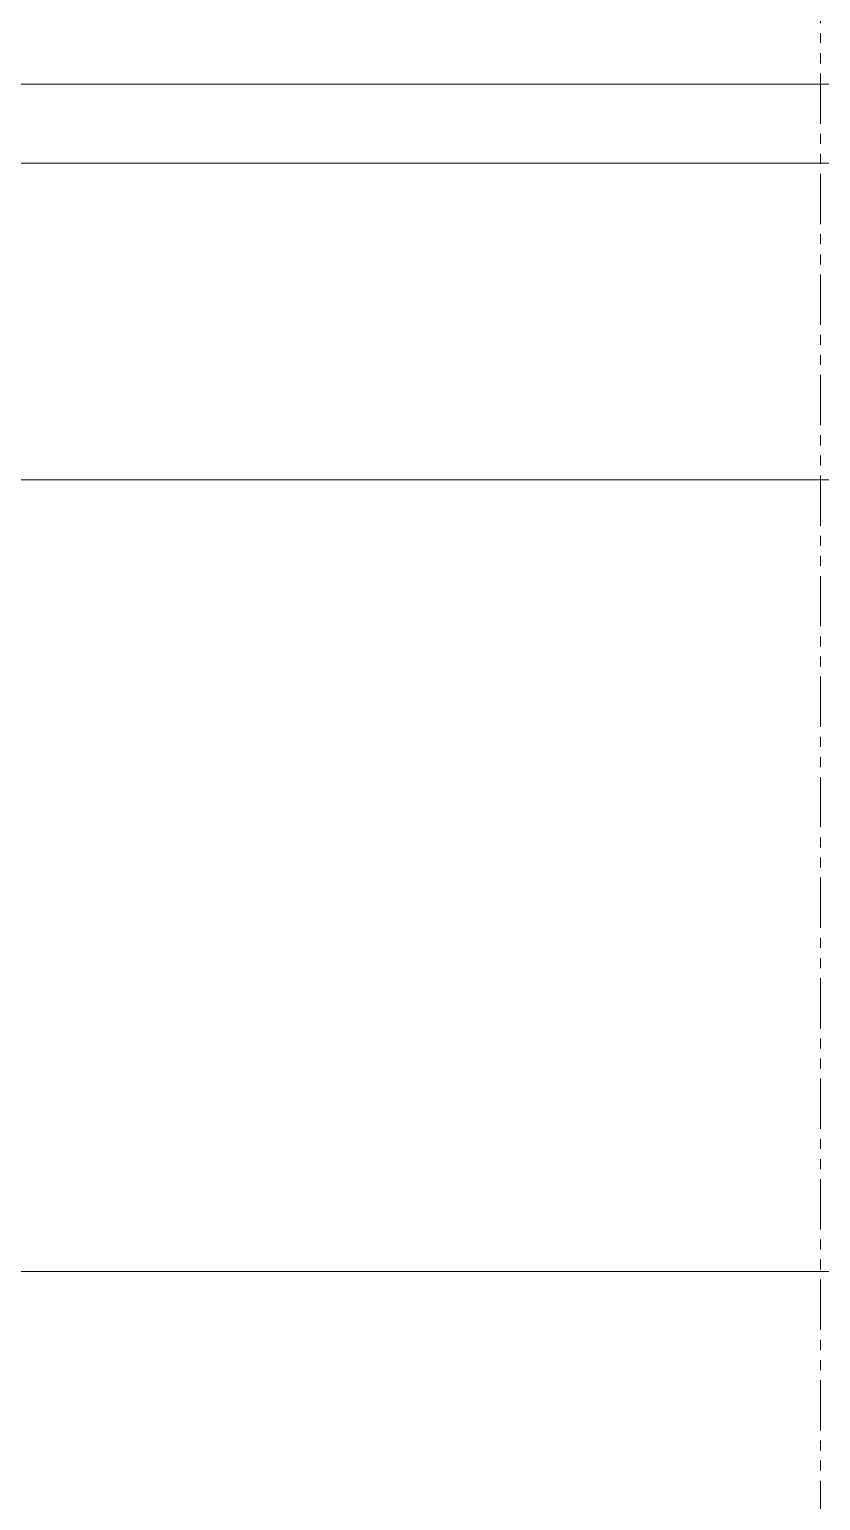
# Model space of a CAD drawing. Header units: inches. Extents: x 1381 to 8971, y 493 to 2599.
# Drawn here: x 7764.4 to 7864.4, y 821.3 to 1007.1 of the extents above; entities that cross this region are included whole.
import ezdxf
from ezdxf.enums import TextEntityAlignment as Align

# ---------------------------------------------------------------- set-up
doc = ezdxf.new("R2010")
doc.units = ezdxf.units.IN
doc.header["$MEASUREMENT"] = 0
doc.linetypes.add('PHANTOM', pattern=[12.7, 6.35, -1.27, 1.27, -1.27, 1.27, -1.27])
doc.layers.add('PK24-SYS-ROOM', color=8, linetype='Continuous', true_color=0x808080)
doc.layers.add('PK24E-HELPER', color=253, linetype='PHANTOM', true_color=0xa1a1a1)
doc.layers.add('PK24E', color=7, linetype='Continuous')
doc.layers.add('PK24E-DATA', color=7, linetype='Continuous')
doc.styles.add('Impact', font='impact.ttf', dxfattribs={"height": 5})
doc.styles.get("Standard").update_dxf_attribs({"font": 'arial.ttf'})

# ---------------------------------------------------------------- blocks, each defined once
blk = doc.blocks.new('*U7')
at = {"layer": 'PK24-SYS-ROOM', "color": 2, "lineweight": 5}
for p, q in [((-140, 200), (140, 200)), ((-140, 160), (140, 160)), ((-140, 60), (140, 60))]:
    blk.add_line(p, q, dxfattribs=at)
at = {"layer": 'PK24-SYS-ROOM', "lineweight": 5}
blk.add_lwpolyline([(-140, 0), (140, 0), (140, 210), (-140, 210)], close=True, dxfattribs=at)
at = {"layer": 'PK24-SYS-ROOM', "color": 3, "lineweight": 5, "style": 'Impact'}
blk.add_attdef('ROOMNO', text='', height=10, dxfattribs=at).set_placement((178.82, 230), align=Align.CENTER)
at = {"layer": 'PK24E-DATA', "lineweight": 5}
for tag, p in [('COMP_TYPE', (-150, 20)), ('GROUND_ID', (-150, 10)), ('LEVEL_ID', (-150, 0))]:
    blk.add_attdef(tag, p, '', height=5, dxfattribs=at)
blk = doc.blocks.new('*U40')
at = {"layer": 'PK24E-HELPER', "lineweight": 5}
blk.add_line((0, 478.05), (0, -150), dxfattribs=at)

msp = doc.modelspace()

# ---------------------------------------------------------------- block references
at = {"layer": 'PK24E', "lineweight": 5}
for name in ['*U40', '*U7']:
    msp.add_blockref(name, (7864.41, 790.22), dxfattribs=at)

doc.saveas('drawing.dxf')
